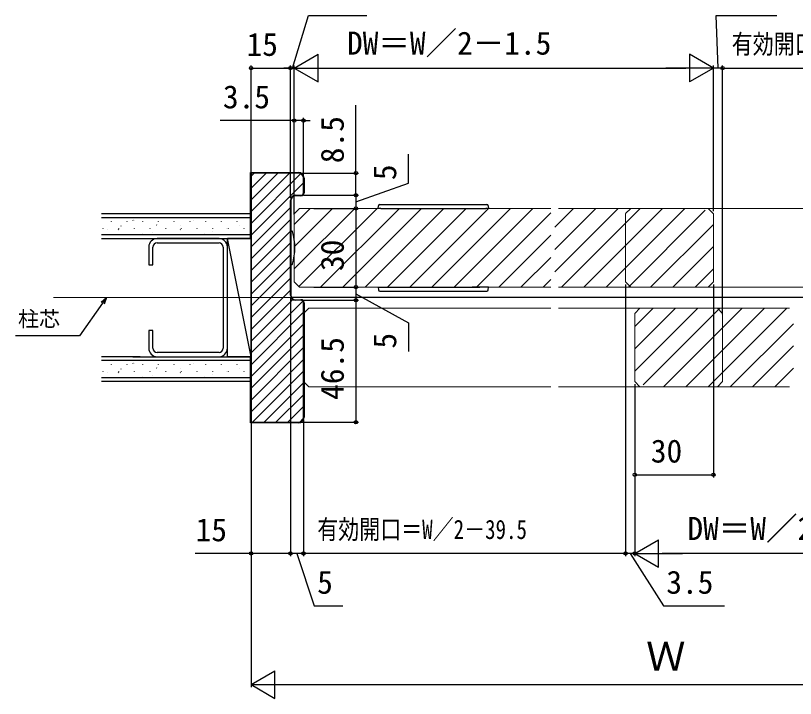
# Model space of a CAD drawing. Units: millimetres, scale not verified. Extents: x -525 to 525, y -783 to 780.
# Drawn here: x -137 to 160.2, y 168 to 428.2 of the extents above; entities that cross this region are included whole.
import ezdxf
from ezdxf.enums import TextEntityAlignment as Align

# ---------------------------------------------------------------- set-up
doc = ezdxf.new("R2010")
doc.units = ezdxf.units.MM
doc.header["$LTSCALE"] = 4
doc.layers.add('0-5_YKK_12', color=2, linetype='Continuous', lineweight=18)
for name, color, linetype in [('0-6_YKK_13', 4, 'Continuous'), ('0-8_YKK_D', 6, 'Continuous'), ('0-A_YSS_K', 3, 'Continuous'), ('0-B_YSS_KE', 3, 'Continuous')]:
    doc.layers.add(name, color=color, linetype=linetype)
doc.styles.add('ＭＳ ゴシック', font='')
doc.styles.get('ＭＳ ゴシック').set_extended_font_data('MS Gothic')

msp = doc.modelspace()

# ---------------------------------------------------------------- linework, layer by layer
at = {"layer": '0-5_YKK_12'}
for p, q in [((-28.741, 354.722), (-30.754, 352.698)), ((-30.754, 348.633), (-24.664, 354.722)), ((-30.754, 340.147), (-16.178, 354.722)), ((-30.754, 331.662), (-7.693, 354.722)), ((-28.883, 325.048), (0.792, 354.722)), ((-28.741, 354.722), (66.996, 354.722)), ((-20.723, 324.722), (9.277, 354.722)), ((-12.237, 324.722), (17.763, 354.722)), ((-3.752, 324.722), (26.248, 354.722)), ((4.733, 324.722), (34.733, 354.722)), ((13.218, 324.722), (43.218, 354.722)), ((21.704, 324.722), (51.704, 354.722)), ((30.189, 324.722), (60.189, 354.722)), ((68.496, 347.559), (75.66, 354.722)), ((68.496, 339.074), (84.145, 354.722)), ((68.496, 330.589), (92.63, 354.722)), ((121.446, 354.722), (69.996, 354.722)), ((71.115, 324.722), (101.115, 354.722)), ((79.601, 324.722), (109.601, 354.722)), ((88.086, 324.722), (118.086, 354.722)), ((95.496, 352.735), (97.484, 354.722)), ((96.571, 324.722), (125.855, 354.006)), ((99.358, 354.71), (125.259, 354.71)), ((125.259, 354.71), (253.246, 354.71)), ((126.996, 354.71), (128.996, 352.698)), ((-30.754, 352.698), (-30.754, 326.722)), ((38.674, 324.722), (66.996, 353.044)), ((95.496, 352.71), (95.496, 326.71)), ((128.996, 352.722), (128.996, 326.722)), ((105.057, 324.722), (128.996, 348.662)), ((47.16, 324.722), (66.996, 344.559)), ((113.542, 324.722), (128.996, 340.177)), ((55.645, 324.722), (66.996, 336.074)), ((122.027, 324.722), (128.996, 331.692)), ((64.13, 324.722), (66.996, 327.589)), ((-28.766, 324.722), (-30.754, 326.722)), ((-28.766, 324.722), (66.996, 324.722)), ((121.446, 324.722), (69.996, 324.722)), ((95.496, 326.71), (97.484, 324.722)), ((97.746, 324.71), (125.234, 324.71)), ((125.234, 324.71), (253.246, 324.71)), ((126.996, 324.71), (128.996, 326.722)), ((-122.582, 320.722), (334.822, 320.722)), ((-25.254, 316.722), (-27.254, 314.71)), ((-25.254, 316.722), (66.996, 316.722)), ((127.446, 316.722), (69.996, 316.722)), ((100.996, 316.722), (98.996, 314.71)), ((98.996, 309.677), (106.042, 316.722)), ((98.996, 301.192), (114.527, 316.722)), ((98.996, 292.706), (123.012, 316.722)), ((102.201, 287.426), (131.498, 316.722)), ((157.996, 316.722), (104.046, 316.722)), ((109.983, 286.722), (139.983, 316.722)), ((118.468, 286.722), (148.468, 316.722)), ((126.954, 286.722), (156.954, 316.722)), ((130.496, 316.71), (132.496, 314.698)), ((-27.254, 313.422), (-27.254, 290.022)), ((98.996, 314.71), (98.996, 288.735)), ((132.496, 314.698), (132.496, 288.722)), ((135.439, 286.722), (159.496, 310.78)), ((143.924, 286.722), (159.496, 302.295)), ((152.409, 286.722), (159.496, 293.809)), ((-25.254, 286.722), (-27.254, 288.735)), ((100.996, 286.722), (98.996, 288.735)), ((130.496, 286.71), (132.496, 288.722)), ((-25.254, 286.722), (66.996, 286.722)), ((127.446, 286.722), (69.996, 286.722)), ((104.046, 286.722), (157.996, 286.722))]:
    msp.add_line(p, q, dxfattribs=at)
at = {"layer": '0-6_YKK_13'}
for p, q in [((1.246, 354.722), (1.309, 355.753)), ((2.244, 354.722), (1.246, 354.722)), ((1.808, 356.222), (42.684, 356.222)), ((2.244, 354.722), (42.248, 354.722)), ((-32.054, 346.122), (-31.774, 346.122)), ((-31.774, 333.322), (-32.054, 333.322)), ((1.246, 324.722), (1.309, 323.692)), ((1.246, 324.722), (39.996, 324.722)), ((2.244, 324.722), (36.996, 324.722)), ((2.244, 324.722), (36.996, 324.722)), ((42.248, 324.722), (36.996, 324.722)), ((42.248, 324.722), (39.996, 324.722)), ((43.246, 324.722), (39.996, 324.722)), ((43.183, 323.692), (43.246, 324.722)), ((1.808, 323.222), (42.684, 323.222))]:
    msp.add_line(p, q, dxfattribs=at)
msp.add_lwpolyline([(43.183, 355.753), (43.246, 354.722), (42.248, 354.722)], dxfattribs=at)
for centre, radius, start, end in [((1.808, 355.722), 0.5, 90, 176.5), ((42.684, 355.722), 0.5, 3.5, 90), ((-31.774, 345.822), 0.3, 17.1558, 90), ((-51.534, 339.722), 20.98, 342.8442, 17.1558), ((-31.774, 333.622), 0.3, 270, 342.8442), ((1.808, 323.722), 0.5, 183.5, 270), ((42.684, 323.722), 0.5, 270, 356.5)]:
    msp.add_arc(centre, radius, start, end, dxfattribs=at)
at = {"layer": '0-8_YKK_D'}
for p, q in [((-30.754, 408.222), (-21.66, 413.472)), ((-21.66, 402.972), (-21.66, 413.472)), ((128.996, 408.222), (119.903, 413.472)), ((119.903, 413.472), (119.903, 402.972)), ((-47.254, 366.722), (-47.254, 409.222)), ((-47.254, 408.222), (-32.254, 408.222)), ((-32.254, 408.222), (-34.804, 408.222)), ((-32.254, 358.722), (-32.254, 409.222)), ((-32.254, 358.722), (-32.254, 409.222)), ((-32.254, 408.222), (-30.754, 408.222)), ((-32.254, 408.222), (-30.754, 408.222)), ((-30.754, 352.422), (-30.754, 409.222)), ((-30.754, 352.422), (-30.754, 409.222)), ((-30.754, 408.222), (-28.204, 408.222)), ((-30.754, 408.222), (-21.66, 402.972)), ((-30.754, 408.222), (-12.567, 408.222)), ((-20.254, 408.222), (118.496, 408.222)), ((128.996, 408.222), (110.81, 408.222)), ((128.996, 408.222), (119.903, 402.972)), ((128.996, 408.222), (126.446, 408.222)), ((128.996, 353.698), (128.996, 409.222)), ((128.996, 353.698), (128.996, 409.222)), ((132.496, 408.222), (128.996, 408.222)), ((132.496, 408.222), (128.996, 408.222)), ((132.496, 314.422), (132.496, 409.222)), ((132.496, 314.422), (132.496, 409.222)), ((132.496, 408.222), (135.046, 408.222)), ((132.496, 408.222), (255.246, 408.222)), ((-30.754, 388.222), (-59.081, 388.222)), ((-30.754, 352.422), (-30.754, 389.222)), ((-27.254, 388.222), (-30.754, 388.222)), ((-27.254, 367.222), (-27.254, 389.222)), ((-27.254, 388.222), (-24.704, 388.222)), ((-28.254, 368.222), (-6.254, 368.222)), ((-27.254, 359.722), (-6.254, 359.722)), ((-27.254, 359.722), (-6.254, 359.722)), ((-7.254, 359.722), (-7.254, 354.722)), ((-23.254, 354.722), (-6.254, 354.722)), ((-23.254, 354.722), (-6.254, 354.722)), ((-7.254, 354.722), (-7.254, 324.722)), ((-23.254, 324.722), (-6.254, 324.722)), ((-23.254, 324.722), (-6.254, 324.722)), ((-7.254, 324.722), (-7.254, 319.722)), ((95.496, 325.71), (95.496, 222.222)), ((128.996, 325.722), (128.996, 252.222)), ((260.246, 320.722), (-32.254, 320.722)), ((-32.254, 320.722), (-32.254, 222.222)), ((-32.254, 320.722), (-32.254, 222.222)), ((-27.254, 319.722), (-6.254, 319.722)), ((-27.254, 319.722), (-6.254, 319.722)), ((-7.254, 319.722), (-7.254, 273.222)), ((98.996, 287.735), (98.996, 222.222)), ((98.996, 287.735), (98.996, 252.222)), ((98.996, 287.735), (98.996, 222.222)), ((-27.254, 274.222), (-27.254, 222.222)), ((-27.254, 274.222), (-27.254, 222.222)), ((-47.254, 272.722), (-47.254, 172.222)), ((-47.254, 272.222), (-47.254, 222.222)), ((-28.254, 273.222), (-6.254, 273.222)), ((98.996, 271.722), (98.996, 222.222)), ((98.996, 253.222), (128.996, 253.222)), ((98.996, 223.222), (108.09, 228.472)), ((108.09, 217.972), (108.09, 228.472)), ((-27.254, 223.222), (-32.254, 223.222)), ((98.996, 223.222), (-27.254, 223.222)), ((95.496, 223.222), (92.946, 223.222)), ((98.996, 223.222), (95.496, 223.222)), ((98.996, 223.222), (95.496, 223.222)), ((98.996, 223.222), (101.546, 223.222)), ((98.996, 223.222), (108.09, 217.972)), ((98.996, 223.222), (117.183, 223.222)), ((248.246, 223.222), (109.496, 223.222)), ((-47.254, 173.222), (-38.16, 178.472)), ((-38.16, 167.972), (-38.16, 178.472)), ((-47.254, 173.222), (-38.16, 167.972)), ((-47.254, 173.222), (-29.067, 173.222)), ((-36.754, 173.222), (264.746, 173.222))]:
    msp.add_line(p, q, dxfattribs=at)
for points in [[(-31.504, 408.222), (-25.332, 428.222), (-3.06, 428.222)], [(130.746, 408.222), (129.996, 428.222), (153.224, 428.222)], [(-7.254, 359.722), (-7.254, 368.222), (-7.254, 394.068)], [(-7.254, 357.222), (12.746, 364.391), (12.746, 375.346)], [(-7.254, 322.222), (12.746, 311.145), (12.746, 300.191)], [(-102.386, 320.722), (-103.849, 318.634), (-112.602, 306.133), (-136.994, 306.133)], [(-104.409, 319.026), (-102.386, 320.722), (-103.289, 318.242)], [(-32.254, 223.222), (-47.254, 223.222), (-68.531, 223.222)], [(-29.754, 223.222), (-23.154, 203.222), (-12.199, 203.222)], [(97.246, 223.222), (109.932, 203.222), (133.159, 203.222)]]:
    msp.add_lwpolyline(points, dxfattribs=at)
for centre in [(-47.254, 408.222), (-32.254, 408.222), (-32.254, 408.222), (132.496, 408.222), (132.496, 408.222), (-30.754, 388.222), (-27.254, 388.222), (-7.254, 368.222), (-7.254, 359.722), (-7.254, 359.722), (-7.254, 354.722), (-7.254, 354.722), (-7.254, 324.722), (-7.254, 324.722), (-7.254, 319.722), (-7.254, 319.722), (-7.254, 273.222), (98.996, 253.222), (128.996, 253.222), (-47.254, 223.222), (-32.254, 223.222), (-32.254, 223.222), (-27.254, 223.222), (-27.254, 223.222), (95.496, 223.222), (98.996, 223.222)]:
    msp.add_circle(centre, 0.637, dxfattribs=at)
at = {"layer": '0-A_YSS_K'}
for p, q in [((-47.254, 366.981), (-46.012, 368.222)), ((-47.254, 362.491), (-41.522, 368.222)), ((-47.254, 358.001), (-37.032, 368.222)), ((-47.254, 353.511), (-32.542, 368.222)), ((-47.254, 349.021), (-28.296, 367.978)), ((-47.254, 344.53), (-27.254, 364.53)), ((-47.254, 340.04), (-32.254, 355.04)), ((-47.254, 352.722), (-104.254, 352.722)), ((-104.254, 351.222), (-47.254, 351.222)), ((-100.414, 349.782), (-100.414, 349.882)), ((-96.813, 348.003), (-96.82, 348.022)), ((-94.434, 349.782), (-94.434, 349.882)), ((-92.191, 350.107), (-92.302, 350.274)), ((-91.822, 349.955), (-91.829, 349.974)), ((-88.454, 349.782), (-88.454, 349.882)), ((-83.185, 348.339), (-83.295, 348.505)), ((-82.474, 349.782), (-82.474, 349.882)), ((-76.494, 349.782), (-76.494, 349.882)), ((-74.14, 348.156), (-74.146, 348.175)), ((-70.514, 349.782), (-70.514, 349.882)), ((-69.149, 350.108), (-69.156, 350.127)), ((-64.534, 349.782), (-64.534, 349.882)), ((-58.554, 349.782), (-58.554, 349.882)), ((-52.574, 349.782), (-52.574, 349.882)), ((-51.466, 348.309), (-51.473, 348.328)), ((-47.254, 335.55), (-32.254, 350.55)), ((-103.644, 346.932), (-103.644, 347.032)), ((-102.071, 346.805), (-102.077, 346.824)), ((-97.638, 346.498), (-97.748, 346.665)), ((-97.664, 346.932), (-97.664, 347.032)), ((-91.684, 346.932), (-91.684, 347.032)), ((-88.631, 344.729), (-88.742, 344.896)), ((-85.704, 346.932), (-85.704, 347.032)), ((-84.622, 345.666), (-84.629, 345.685)), ((-79.724, 346.932), (-79.724, 347.032)), ((-79.397, 346.958), (-79.404, 346.977)), ((-74.178, 346.57), (-74.289, 346.736)), ((-73.744, 346.932), (-73.744, 347.032)), ((-67.764, 346.932), (-67.764, 347.032)), ((-65.172, 344.801), (-65.282, 344.968)), ((-61.949, 345.82), (-61.955, 345.838)), ((-61.784, 346.932), (-61.784, 347.032)), ((-56.724, 347.112), (-56.731, 347.131)), ((-55.804, 346.932), (-55.804, 347.032)), ((-49.824, 346.932), (-49.824, 347.032)), ((-47.254, 331.06), (-32.254, 346.06)), ((-47.254, 344.722), (-104.254, 344.722)), ((-104.254, 343.222), (-89.454, 343.222)), ((-59.454, 343.222), (-83.054, 343.222)), ((-47.254, 298.222), (-56.254, 343.222)), ((-56.254, 298.222), (-56.254, 343.222)), ((-47.254, 343.222), (-56.254, 343.222)), ((-47.254, 298.222), (-47.254, 343.222)), ((-86.254, 340.022), (-86.254, 333.222)), ((-84.654, 333.222), (-84.654, 340.022)), ((-83.054, 341.622), (-59.454, 341.622)), ((-57.854, 340.022), (-57.854, 301.422)), ((-56.254, 301.422), (-56.254, 340.022)), ((-47.254, 326.57), (-32.254, 341.57)), ((-47.254, 322.08), (-32.254, 337.08)), ((-47.254, 317.59), (-32.254, 332.59)), ((-47.254, 313.1), (-32.254, 328.1)), ((-47.254, 308.609), (-32.254, 323.609)), ((-47.254, 304.119), (-31.334, 320.039)), ((-47.254, 299.629), (-27.501, 319.381)), ((-47.254, 295.139), (-27.254, 315.139)), ((-47.254, 290.649), (-27.254, 310.649)), ((-86.254, 308.222), (-86.254, 301.422)), ((-47.254, 286.159), (-27.254, 306.159)), ((-47.254, 281.669), (-27.254, 301.669)), ((-89.454, 298.222), (-104.254, 298.222)), ((-59.454, 299.822), (-83.054, 299.822)), ((-83.054, 298.222), (-59.454, 298.222)), ((-47.254, 298.222), (-56.254, 298.222)), ((-47.254, 296.722), (-104.254, 296.722)), ((-100.414, 295.282), (-100.414, 295.382)), ((-94.434, 295.282), (-94.434, 295.382)), ((-92.191, 295.607), (-92.302, 295.774)), ((-91.822, 295.455), (-91.829, 295.474)), ((-88.454, 295.282), (-88.454, 295.382)), ((-82.474, 295.282), (-82.474, 295.382)), ((-76.494, 295.282), (-76.494, 295.382)), ((-70.514, 295.282), (-70.514, 295.382)), ((-69.149, 295.608), (-69.156, 295.627)), ((-64.534, 295.282), (-64.534, 295.382)), ((-58.554, 295.282), (-58.554, 295.382)), ((-52.574, 295.282), (-52.574, 295.382)), ((-47.254, 277.178), (-27.254, 297.178)), ((-103.644, 292.432), (-103.644, 292.532)), ((-102.071, 292.305), (-102.077, 292.324)), ((-97.638, 291.998), (-97.748, 292.165)), ((-97.664, 292.432), (-97.664, 292.532)), ((-96.813, 293.503), (-96.82, 293.522)), ((-91.684, 292.432), (-91.684, 292.532)), ((-85.704, 292.432), (-85.704, 292.532)), ((-83.185, 293.839), (-83.295, 294.005)), ((-79.724, 292.432), (-79.724, 292.532)), ((-79.397, 292.458), (-79.404, 292.477)), ((-74.178, 292.07), (-74.289, 292.236)), ((-74.14, 293.656), (-74.146, 293.675)), ((-73.744, 292.432), (-73.744, 292.532)), ((-67.764, 292.432), (-67.764, 292.532)), ((-61.949, 291.32), (-61.955, 291.338)), ((-61.784, 292.432), (-61.784, 292.532)), ((-56.724, 292.612), (-56.731, 292.631)), ((-55.804, 292.432), (-55.804, 292.532)), ((-51.466, 293.809), (-51.473, 293.828)), ((-49.824, 292.432), (-49.824, 292.532)), ((-46.72, 273.222), (-27.254, 292.688)), ((-104.254, 290.222), (-47.254, 290.222)), ((-47.254, 288.722), (-104.254, 288.722)), ((-88.631, 290.229), (-88.742, 290.396)), ((-84.622, 291.166), (-84.629, 291.185)), ((-65.172, 290.301), (-65.282, 290.468)), ((-42.229, 273.222), (-27.254, 288.198)), ((-37.739, 273.222), (-27.254, 283.708)), ((-33.249, 273.222), (-27.254, 279.218)), ((-28.673, 273.309), (-27.34, 274.642))]:
    msp.add_line(p, q, dxfattribs=at)
for points in [[(-92.254, 343.222), (-47.254, 343.222), (-47.254, 352.722)], [(-86.254, 340.022), (-86.254, 333.222), (-84.654, 333.222)], [(-84.654, 301.422), (-84.654, 308.222), (-86.254, 308.222), (-86.254, 301.422)], [(-92.254, 298.222), (-47.254, 298.222), (-47.254, 288.722)]]:
    msp.add_lwpolyline(points, dxfattribs=at)
for centre, radius, start, end in [((-83.054, 340.022), 3.2, 90, 180), ((-59.454, 340.022), 3.2, 360, 90), ((-83.054, 340.022), 1.6, 90, 180), ((-59.454, 340.022), 1.6, 360, 90), ((-83.054, 301.422), 3.2, 180, 270), ((-83.054, 301.422), 1.6, 180, 270), ((-59.454, 301.422), 1.6, 270, 0), ((-59.454, 301.422), 3.2, 270, 0)]:
    msp.add_arc(centre, radius, start, end, dxfattribs=at)
at = {"layer": '0-B_YSS_KE'}
for p, q in [((-27.254, 360.722), (-27.254, 366.222)), ((-27.054, 366.222), (-27.054, 360.722)), ((-30.254, 359.722), (-28.254, 359.722)), ((-32.254, 321.722), (-32.254, 357.722)), ((-32.054, 357.722), (-32.054, 321.722)), ((-28.254, 359.522), (-30.254, 359.522)), ((-30.254, 319.922), (-28.254, 319.922)), ((-28.254, 319.722), (-30.254, 319.722)), ((-27.254, 275.222), (-27.254, 318.722)), ((-27.054, 318.722), (-27.054, 275.222))]:
    msp.add_line(p, q, dxfattribs=at)
for points in [[(-47.254, 343.422), (-47.454, 343.422), (-47.454, 368.422), (-29.254, 368.422)], [(-29.254, 368.222), (-47.254, 368.222), (-47.254, 366.222)], [(-47.254, 366.222), (-47.254, 275.222), (-47.254, 273.222), (-29.254, 273.222)], [(-29.254, 273.022), (-47.454, 273.022), (-47.454, 298.022), (-47.254, 298.022)]]:
    msp.add_lwpolyline(points, dxfattribs=at)
for centre, radius, start, end in [((-29.254, 366.222), 2.2, 0.00001, 89.99999), ((-29.254, 366.222), 2, 0.00001, 89.99999), ((-30.254, 357.722), 2, 90.00001, 179.99999), ((-28.254, 360.722), 1.2, 270.00001, 359.99999), ((-28.254, 360.722), 1, 270.00001, 359.99999), ((-30.254, 357.722), 1.8, 90.00001, 179.99999), ((-30.254, 321.722), 2, 180.00001, 269.99999), ((-30.254, 321.722), 1.8, 180.00001, 269.99999), ((-28.254, 318.722), 1.2, 0.00001, 89.99999), ((-28.254, 318.722), 1, 0.00001, 89.99999), ((-29.254, 275.222), 2.2, 270.00001, 359.99999), ((-29.254, 275.222), 2, 270.00001, 359.99999)]:
    msp.add_arc(centre, radius, start, end, dxfattribs=at)

# ---------------------------------------------------------------- texts
at = {"layer": '0-8_YKK_D', "style": 'ＭＳ ゴシック'}
for s, height, p in [('DW＝W／2－1.5', 8.798, (-10.674, 410.7)), ('15', 8.798, (-48.958, 410.222)), ('3.5', 8.798, (-57.967, 390.222)), ('柱芯', 5.865, (-136.068, 307.923)), ('30', 8.798, (105.133, 255.222)), ('DW＝W／2－1.5', 8.798, (119.076, 225.7)), ('15', 8.798, (-68.372, 225.222)), ('5', 8.798, (-22.04, 205.222)), ('3.5', 8.798, (111.046, 205.222)), ('Ｗ', 11, (103.343, 175.222))]:
    msp.add_text(s, height=height, dxfattribs=at).set_placement(p, align=Align.BOTTOM_LEFT)
at = {"layer": '0-8_YKK_D', "style": 'ＭＳ ゴシック', "width": 0.8}
for p in [(135.985, 411.529), (-22.015, 226.529)]:
    msp.add_text('有効開口＝W／2－39.5', height=7.331, dxfattribs=at).set_placement(p, align=Align.BOTTOM_LEFT)
at = {"layer": '0-8_YKK_D', "style": 'ＭＳ ゴシック'}
for s, p in [('8.5', (-9.254, 371.954)), ('5', (10.746, 365.505)), ('30', (-9.254, 330.859)), ('5', (10.746, 301.304)), ('46.5', (-9.254, 281.745))]:
    msp.add_text(s, height=8.798, rotation=90, dxfattribs=at).set_placement(p, align=Align.BOTTOM_LEFT)

doc.saveas('drawing.dxf')
